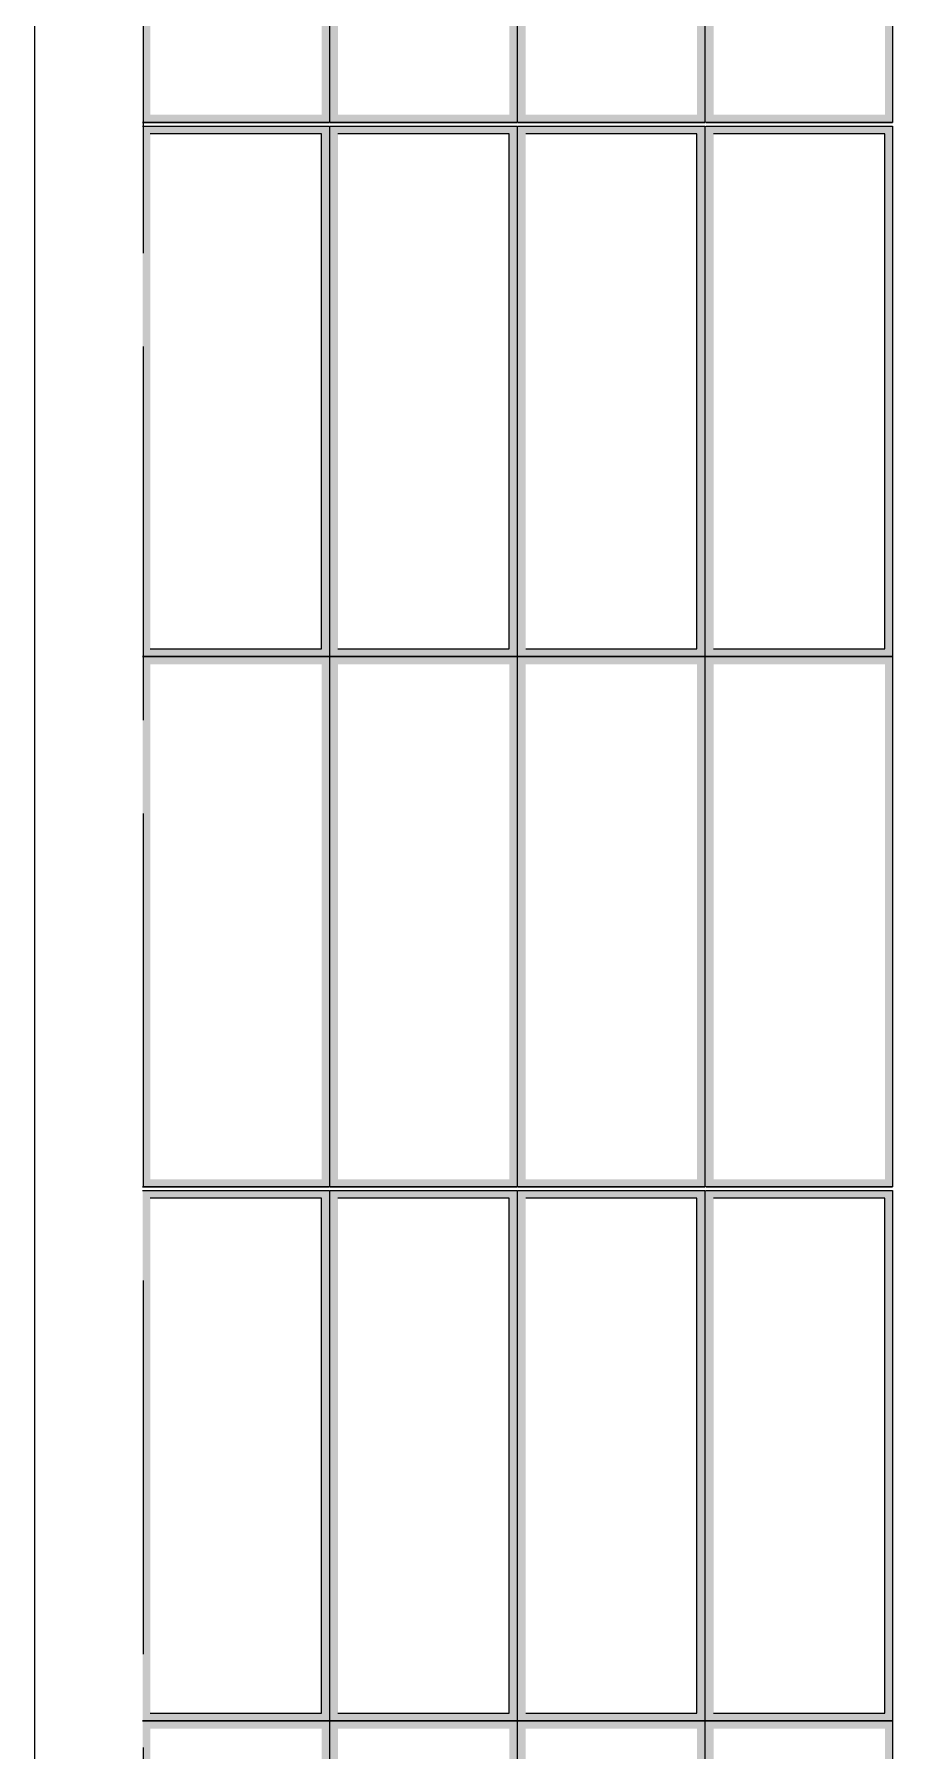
# Model space of a CAD drawing. Header units: inches. Extents: x 2620 to 4317, y 1826 to 2873.
# Drawn here: x 3636.2 to 3663.8, y 2317.9 to 2373 of the extents above; entities that cross this region are included whole.
import ezdxf

# ---------------------------------------------------------------- set-up
doc = ezdxf.new("R2010")
doc.units = ezdxf.units.IN
doc.header["$MEASUREMENT"] = 0
doc.linetypes.add('ACAD_ISO02W100', pattern=[15, 12, -3])

msp = doc.modelspace()

# ---------------------------------------------------------------- hatches: boundary and pattern name
h = msp.add_hatch(color=256)
h.dxf.hatch_style = 1
h.set_gradient(color1=(242, 103, 34), color2=(248, 153, 30), tint=1)
h.paths.add_polyline_path([(3645.72352, 2387.2295), (3639.72352, 2387.2295), (3639.72352, 2370.1895), (3645.72352, 2370.1895)])
h.paths.add_polyline_path([(3645.47352, 2370.4395), (3639.97352, 2370.4395), (3639.97352, 2386.9795), (3645.47352, 2386.9795)], flags=16)
h = msp.add_hatch(color=256)
h.dxf.hatch_style = 1
h.set_gradient(color1=(242, 103, 34), color2=(248, 153, 30), tint=1)
h.paths.add_polyline_path([(3651.75088, 2387.2295), (3645.75088, 2387.2295), (3645.75088, 2370.1895), (3651.75088, 2370.1895)])
h.paths.add_polyline_path([(3651.50088, 2370.4395), (3646.00088, 2370.4395), (3646.00088, 2386.9795), (3651.50088, 2386.9795)], flags=16)
h = msp.add_hatch(color=256)
h.dxf.hatch_style = 1
h.set_gradient(color1=(242, 103, 34), color2=(248, 153, 30), tint=1)
h.paths.add_polyline_path([(3657.77825, 2387.2295), (3651.77825, 2387.2295), (3651.77825, 2370.1895), (3657.77825, 2370.1895)])
h.paths.add_polyline_path([(3657.52825, 2370.4395), (3652.02825, 2370.4395), (3652.02825, 2386.9795), (3657.52825, 2386.9795)], flags=16)
h = msp.add_hatch(color=256)
h.dxf.hatch_style = 1
h.set_gradient(color1=(242, 103, 34), color2=(248, 153, 30), tint=1)
h.paths.add_polyline_path([(3663.8131, 2387.2295), (3657.8131, 2387.2295), (3657.8131, 2370.1895), (3663.8131, 2370.1895)])
h.paths.add_polyline_path([(3663.5631, 2370.4395), (3658.0631, 2370.4395), (3658.0631, 2386.9795), (3663.5631, 2386.9795)], flags=16)
h = msp.add_hatch(color=256)
h.dxf.hatch_style = 1
h.set_gradient(color1=(242, 103, 34), color2=(248, 153, 30), tint=1)
h.paths.add_polyline_path([(3645.72352, 2370.07704), (3639.72352, 2370.07704), (3639.72352, 2353.03704), (3645.72352, 2353.03704)])
h.paths.add_polyline_path([(3645.47352, 2353.28704), (3639.97352, 2353.28704), (3639.97352, 2369.82704), (3645.47352, 2369.82704)], flags=16)
h = msp.add_hatch(color=256)
h.dxf.hatch_style = 1
h.set_gradient(color1=(242, 103, 34), color2=(248, 153, 30), tint=1)
h.paths.add_polyline_path([(3651.75088, 2370.07704), (3645.75088, 2370.07704), (3645.75088, 2353.03704), (3651.75088, 2353.03704)])
h.paths.add_polyline_path([(3651.50088, 2353.28704), (3646.00088, 2353.28704), (3646.00088, 2369.82704), (3651.50088, 2369.82704)], flags=16)
h = msp.add_hatch(color=256)
h.dxf.hatch_style = 1
h.set_gradient(color1=(242, 103, 34), color2=(248, 153, 30), tint=1)
h.paths.add_polyline_path([(3657.77825, 2370.07704), (3651.77825, 2370.07704), (3651.77825, 2353.03704), (3657.77825, 2353.03704)])
h.paths.add_polyline_path([(3657.52825, 2353.28704), (3652.02825, 2353.28704), (3652.02825, 2369.82704), (3657.52825, 2369.82704)], flags=16)
h = msp.add_hatch(color=256)
h.dxf.hatch_style = 1
h.set_gradient(color1=(242, 103, 34), color2=(248, 153, 30), tint=1)
h.paths.add_polyline_path([(3663.8131, 2370.07704), (3657.8131, 2370.07704), (3657.8131, 2353.03704), (3663.8131, 2353.03704)])
h.paths.add_polyline_path([(3663.5631, 2353.28704), (3658.0631, 2353.28704), (3658.0631, 2369.82704), (3663.5631, 2369.82704)], flags=16)
h = msp.add_hatch(color=256)
h.dxf.hatch_style = 1
h.set_gradient(color1=(242, 103, 34), color2=(248, 153, 30), tint=1)
h.paths.add_polyline_path([(3645.72352, 2353.03704), (3639.72352, 2353.03704), (3639.72352, 2335.99704), (3645.72352, 2335.99704)])
h.paths.add_polyline_path([(3645.47352, 2336.24704), (3639.97352, 2336.24704), (3639.97352, 2352.78704), (3645.47352, 2352.78704)], flags=16)
h = msp.add_hatch(color=256)
h.dxf.hatch_style = 1
h.set_gradient(color1=(242, 103, 34), color2=(248, 153, 30), tint=1)
h.paths.add_polyline_path([(3651.75088, 2353.03704), (3645.75088, 2353.03704), (3645.75088, 2335.99704), (3651.75088, 2335.99704)])
h.paths.add_polyline_path([(3651.50088, 2336.24704), (3646.00088, 2336.24704), (3646.00088, 2352.78704), (3651.50088, 2352.78704)], flags=16)
h = msp.add_hatch(color=256)
h.dxf.hatch_style = 1
h.set_gradient(color1=(242, 103, 34), color2=(248, 153, 30), tint=1)
h.paths.add_polyline_path([(3657.77825, 2353.03704), (3651.77825, 2353.03704), (3651.77825, 2335.99704), (3657.77825, 2335.99704)])
h.paths.add_polyline_path([(3657.52825, 2336.24704), (3652.02825, 2336.24704), (3652.02825, 2352.78704), (3657.52825, 2352.78704)], flags=16)
h = msp.add_hatch(color=256)
h.dxf.hatch_style = 1
h.set_gradient(color1=(242, 103, 34), color2=(248, 153, 30), tint=1)
h.paths.add_polyline_path([(3663.8131, 2353.03704), (3657.8131, 2353.03704), (3657.8131, 2335.99704), (3663.8131, 2335.99704)])
h.paths.add_polyline_path([(3663.5631, 2336.24704), (3658.0631, 2336.24704), (3658.0631, 2352.78704), (3663.5631, 2352.78704)], flags=16)
h = msp.add_hatch(color=256)
h.dxf.hatch_style = 1
h.set_gradient(color1=(242, 103, 34), color2=(248, 153, 30), tint=1)
h.paths.add_polyline_path([(3645.72352, 2335.88459), (3639.72352, 2335.88459), (3639.72352, 2318.84459), (3645.72352, 2318.84459)])
h.paths.add_polyline_path([(3645.47352, 2319.09459), (3639.97352, 2319.09459), (3639.97352, 2335.63459), (3645.47352, 2335.63459)], flags=16)
h = msp.add_hatch(color=256)
h.dxf.hatch_style = 1
h.set_gradient(color1=(242, 103, 34), color2=(248, 153, 30), tint=1)
h.paths.add_polyline_path([(3651.75088, 2335.88459), (3645.75088, 2335.88459), (3645.75088, 2318.84459), (3651.75088, 2318.84459)])
h.paths.add_polyline_path([(3651.50088, 2319.09459), (3646.00088, 2319.09459), (3646.00088, 2335.63459), (3651.50088, 2335.63459)], flags=16)
h = msp.add_hatch(color=256)
h.dxf.hatch_style = 1
h.set_gradient(color1=(242, 103, 34), color2=(248, 153, 30), tint=1)
h.paths.add_polyline_path([(3657.77825, 2335.88459), (3651.77825, 2335.88459), (3651.77825, 2318.84459), (3657.77825, 2318.84459)])
h.paths.add_polyline_path([(3657.52825, 2319.09459), (3652.02825, 2319.09459), (3652.02825, 2335.63459), (3657.52825, 2335.63459)], flags=16)
h = msp.add_hatch(color=256)
h.dxf.hatch_style = 1
h.set_gradient(color1=(242, 103, 34), color2=(248, 153, 30), tint=1)
h.paths.add_polyline_path([(3663.8131, 2335.88459), (3657.8131, 2335.88459), (3657.8131, 2318.84459), (3663.8131, 2318.84459)])
h.paths.add_polyline_path([(3663.5631, 2319.09459), (3658.0631, 2319.09459), (3658.0631, 2335.63459), (3663.5631, 2335.63459)], flags=16)
h = msp.add_hatch(color=256)
h.dxf.hatch_style = 1
h.set_gradient(color1=(242, 103, 34), color2=(248, 153, 30), tint=1)
h.paths.add_polyline_path([(3645.72352, 2318.84459), (3639.72352, 2318.84459), (3639.72352, 2301.80459), (3645.72352, 2301.80459)])
h.paths.add_polyline_path([(3645.47352, 2302.05459), (3639.97352, 2302.05459), (3639.97352, 2318.59459), (3645.47352, 2318.59459)], flags=16)
h = msp.add_hatch(color=256)
h.dxf.hatch_style = 1
h.set_gradient(color1=(242, 103, 34), color2=(248, 153, 30), tint=1)
h.paths.add_polyline_path([(3651.75088, 2318.84459), (3645.75088, 2318.84459), (3645.75088, 2301.80459), (3651.75088, 2301.80459)])
h.paths.add_polyline_path([(3651.50088, 2302.05459), (3646.00088, 2302.05459), (3646.00088, 2318.59459), (3651.50088, 2318.59459)], flags=16)
h = msp.add_hatch(color=256)
h.dxf.hatch_style = 1
h.set_gradient(color1=(242, 103, 34), color2=(248, 153, 30), tint=1)
h.paths.add_polyline_path([(3657.77825, 2318.84459), (3651.77825, 2318.84459), (3651.77825, 2301.80459), (3657.77825, 2301.80459)])
h.paths.add_polyline_path([(3657.52825, 2302.05459), (3652.02825, 2302.05459), (3652.02825, 2318.59459), (3657.52825, 2318.59459)], flags=16)
h = msp.add_hatch(color=256)
h.dxf.hatch_style = 1
h.set_gradient(color1=(242, 103, 34), color2=(248, 153, 30), tint=1)
h.paths.add_polyline_path([(3663.8131, 2318.84459), (3657.8131, 2318.84459), (3657.8131, 2301.80459), (3663.8131, 2301.80459)])
h.paths.add_polyline_path([(3663.5631, 2302.05459), (3658.0631, 2302.05459), (3658.0631, 2318.59459), (3663.5631, 2318.59459)], flags=16)

# ---------------------------------------------------------------- linework, layer by layer
for p, q in [((3636.24991, 2662.99441), (3636.24991, 2194.99441)), ((3645.72352, 2387.2295), (3645.72352, 2370.1895)), ((3651.75088, 2387.2295), (3651.75088, 2370.1895)), ((3657.77825, 2387.2295), (3657.77825, 2370.1895)), ((3663.8131, 2387.2295), (3663.8131, 2370.1895)), ((3639.72352, 2370.1895), (3645.72352, 2370.1895)), ((3645.72352, 2370.1895), (3639.72352, 2370.1895)), ((3639.97352, 2370.1895), (3645.72352, 2370.1895)), ((3645.75088, 2370.1895), (3651.75088, 2370.1895)), ((3651.75088, 2370.1895), (3645.75088, 2370.1895)), ((3646.00088, 2370.1895), (3651.75088, 2370.1895)), ((3651.77825, 2370.1895), (3657.77825, 2370.1895)), ((3657.77825, 2370.1895), (3651.77825, 2370.1895)), ((3652.02825, 2370.1895), (3657.77825, 2370.1895)), ((3657.8131, 2370.1895), (3663.8131, 2370.1895)), ((3663.8131, 2370.1895), (3657.8131, 2370.1895)), ((3658.0631, 2370.1895), (3663.8131, 2370.1895)), ((3639.72352, 2370.07704), (3645.72352, 2370.07704)), ((3639.97352, 2370.07704), (3645.72352, 2370.07704)), ((3645.47352, 2369.82704), (3639.97352, 2369.82704)), ((3645.47352, 2353.28704), (3645.47352, 2369.82704)), ((3645.72352, 2370.07704), (3645.72352, 2353.03704)), ((3645.75088, 2370.07704), (3651.75088, 2370.07704)), ((3646.00088, 2370.07704), (3651.75088, 2370.07704)), ((3651.50088, 2369.82704), (3646.00088, 2369.82704)), ((3651.50088, 2353.28704), (3651.50088, 2369.82704)), ((3651.75088, 2370.07704), (3651.75088, 2353.03704)), ((3651.77825, 2370.07704), (3657.77825, 2370.07704)), ((3652.02825, 2370.07704), (3657.77825, 2370.07704)), ((3657.52825, 2369.82704), (3652.02825, 2369.82704)), ((3657.52825, 2353.28704), (3657.52825, 2369.82704)), ((3657.77825, 2370.07704), (3657.77825, 2353.03704)), ((3657.8131, 2370.07704), (3663.8131, 2370.07704)), ((3658.0631, 2370.07704), (3663.8131, 2370.07704)), ((3663.5631, 2369.82704), (3658.0631, 2369.82704)), ((3663.5631, 2353.28704), (3663.5631, 2369.82704)), ((3663.8131, 2370.07704), (3663.8131, 2353.03704)), ((3639.97352, 2353.28704), (3645.47352, 2353.28704)), ((3646.00088, 2353.28704), (3651.50088, 2353.28704)), ((3652.02825, 2353.28704), (3657.52825, 2353.28704)), ((3658.0631, 2353.28704), (3663.5631, 2353.28704)), ((3639.72352, 2353.03704), (3645.72352, 2353.03704)), ((3645.72352, 2353.03704), (3639.72352, 2353.03704)), ((3639.97352, 2353.03704), (3645.72352, 2353.03704)), ((3645.72352, 2353.03704), (3645.72352, 2335.99704)), ((3645.75088, 2353.03704), (3651.75088, 2353.03704)), ((3651.75088, 2353.03704), (3645.75088, 2353.03704)), ((3646.00088, 2353.03704), (3651.75088, 2353.03704)), ((3651.75088, 2353.03704), (3651.75088, 2335.99704)), ((3651.77825, 2353.03704), (3657.77825, 2353.03704)), ((3657.77825, 2353.03704), (3651.77825, 2353.03704)), ((3652.02825, 2353.03704), (3657.77825, 2353.03704)), ((3657.77825, 2353.03704), (3657.77825, 2335.99704)), ((3657.8131, 2353.03704), (3663.8131, 2353.03704)), ((3663.8131, 2353.03704), (3657.8131, 2353.03704)), ((3658.0631, 2353.03704), (3663.8131, 2353.03704)), ((3663.8131, 2353.03704), (3663.8131, 2335.99704)), ((3639.72352, 2335.99704), (3645.72352, 2335.99704)), ((3645.72352, 2335.99704), (3639.72352, 2335.99704)), ((3639.97352, 2335.99704), (3645.72352, 2335.99704)), ((3645.75088, 2335.99704), (3651.75088, 2335.99704)), ((3651.75088, 2335.99704), (3645.75088, 2335.99704)), ((3646.00088, 2335.99704), (3651.75088, 2335.99704)), ((3651.77825, 2335.99704), (3657.77825, 2335.99704)), ((3657.77825, 2335.99704), (3651.77825, 2335.99704)), ((3652.02825, 2335.99704), (3657.77825, 2335.99704)), ((3657.8131, 2335.99704), (3663.8131, 2335.99704)), ((3663.8131, 2335.99704), (3657.8131, 2335.99704)), ((3658.0631, 2335.99704), (3663.8131, 2335.99704)), ((3639.72352, 2335.88459), (3645.72352, 2335.88459)), ((3639.97352, 2335.88459), (3645.72352, 2335.88459)), ((3645.47352, 2335.63459), (3639.97352, 2335.63459)), ((3645.47352, 2319.09459), (3645.47352, 2335.63459)), ((3645.72352, 2335.88459), (3645.72352, 2318.84459)), ((3645.75088, 2335.88459), (3651.75088, 2335.88459)), ((3646.00088, 2335.88459), (3651.75088, 2335.88459)), ((3651.50088, 2335.63459), (3646.00088, 2335.63459)), ((3651.50088, 2319.09459), (3651.50088, 2335.63459)), ((3651.75088, 2335.88459), (3651.75088, 2318.84459)), ((3651.77825, 2335.88459), (3657.77825, 2335.88459)), ((3652.02825, 2335.88459), (3657.77825, 2335.88459)), ((3657.52825, 2335.63459), (3652.02825, 2335.63459)), ((3657.52825, 2319.09459), (3657.52825, 2335.63459)), ((3657.77825, 2335.88459), (3657.77825, 2318.84459)), ((3657.8131, 2335.88459), (3663.8131, 2335.88459)), ((3658.0631, 2335.88459), (3663.8131, 2335.88459)), ((3663.5631, 2335.63459), (3658.0631, 2335.63459)), ((3663.5631, 2319.09459), (3663.5631, 2335.63459)), ((3663.8131, 2335.88459), (3663.8131, 2318.84459)), ((3639.97352, 2319.09459), (3645.47352, 2319.09459)), ((3646.00088, 2319.09459), (3651.50088, 2319.09459)), ((3652.02825, 2319.09459), (3657.52825, 2319.09459)), ((3658.0631, 2319.09459), (3663.5631, 2319.09459)), ((3639.72352, 2318.84459), (3645.72352, 2318.84459)), ((3645.72352, 2318.84459), (3639.72352, 2318.84459)), ((3639.97352, 2318.84459), (3645.72352, 2318.84459)), ((3645.72352, 2318.84459), (3645.72352, 2301.80459)), ((3645.75088, 2318.84459), (3651.75088, 2318.84459)), ((3651.75088, 2318.84459), (3645.75088, 2318.84459)), ((3646.00088, 2318.84459), (3651.75088, 2318.84459)), ((3651.75088, 2318.84459), (3651.75088, 2301.80459)), ((3651.77825, 2318.84459), (3657.77825, 2318.84459)), ((3657.77825, 2318.84459), (3651.77825, 2318.84459)), ((3652.02825, 2318.84459), (3657.77825, 2318.84459)), ((3657.77825, 2318.84459), (3657.77825, 2301.80459)), ((3657.8131, 2318.84459), (3663.8131, 2318.84459)), ((3663.8131, 2318.84459), (3657.8131, 2318.84459)), ((3658.0631, 2318.84459), (3663.8131, 2318.84459)), ((3663.8131, 2318.84459), (3663.8131, 2301.80459))]:
    msp.add_line(p, q)
at = {"linetype": 'ACAD_ISO02W100'}
msp.add_line((3639.74991, 2662.99441), (3639.74991, 2194.99441), dxfattribs=at)

doc.saveas('drawing.dxf')
